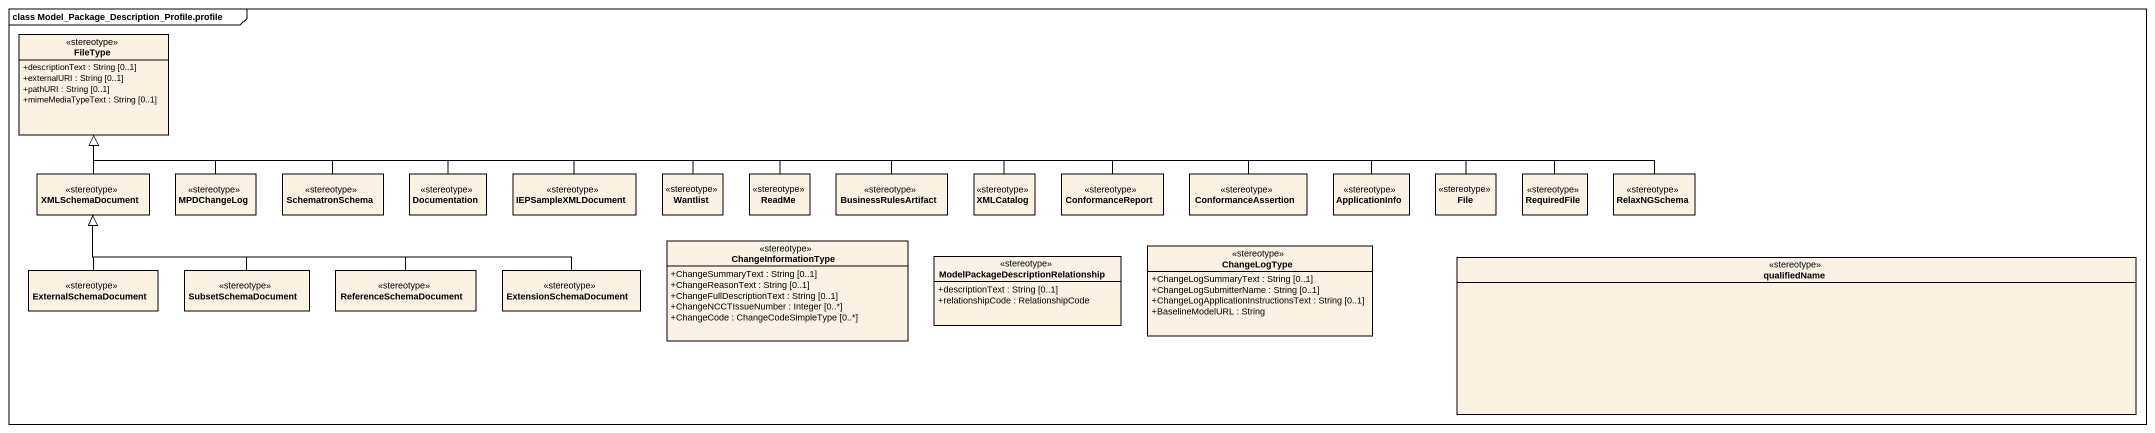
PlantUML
@startuml
mainframe class Model_Package_Description_Profile.profile
hide circle
hide empty members
skinparam classAttributeIconSize 0
class FileType <<stereotype>> {
  +descriptionText : String [0..1]
  +externalURI : String [0..1]
  +pathURI : String [0..1]
  +mimeMediaTypeText : String [0..1]
}
class XMLSchemaDocument <<stereotype>>
class MPDChangeLog <<stereotype>>
class SchematronSchema <<stereotype>>
class Documentation <<stereotype>>
class IEPSampleXMLDocument <<stereotype>>
class Wantlist <<stereotype>>
class ReadMe <<stereotype>>
class BusinessRulesArtifact <<stereotype>>
class XMLCatalog <<stereotype>>
class ConformanceReport <<stereotype>>
class ConformanceAssertion <<stereotype>>
class ApplicationInfo <<stereotype>>
class "File" as File_ <<stereotype>>
class RequiredFile <<stereotype>>
class RelaxNGSchema <<stereotype>>
class ExternalSchemaDocument <<stereotype>>
class SubsetSchemaDocument <<stereotype>>
class ReferenceSchemaDocument <<stereotype>>
class ExtensionSchemaDocument <<stereotype>>
class ChangeInformationType <<stereotype>> {
  +ChangeSummaryText : String [0..1]
  +ChangeReasonText : String [0..1]
  +ChangeFullDescriptionText : String [0..1]
  +ChangeNCCTIssueNumber : Integer [0..*]
  +ChangeCode : ChangeCodeSimpleType [0..*]
}
class "ModelPackageDescriptionRelationship" as ModelPackageDescriptionRelat <<stereotype>> {
  +descriptionText : String [0..1]
  +relationshipCode : RelationshipCode
}
class ChangeLogType <<stereotype>> {
  +ChangeLogSummaryText : String [0..1]
  +ChangeLogSubmitterName : String [0..1]
  +ChangeLogApplicationInstructionsText : String [0..1]
  +BaselineModelURL : String
}
class qualifiedName <<stereotype>>
XMLSchemaDocument -up-|> FileType
MPDChangeLog -up-|> FileType
SchematronSchema -left-|> FileType
Documentation -left-|> FileType
IEPSampleXMLDocument -left-|> FileType
Wantlist -left-|> FileType
ReadMe -left-|> FileType
BusinessRulesArtifact -left-|> FileType
XMLCatalog -left-|> FileType
ConformanceReport -left-|> FileType
ConformanceAssertion -left-|> FileType
ApplicationInfo -left-|> FileType
File_ -left-|> FileType
RequiredFile -left-|> FileType
RelaxNGSchema -left-|> FileType
ExternalSchemaDocument -up-|> XMLSchemaDocument
SubsetSchemaDocument -up-|> XMLSchemaDocument
ReferenceSchemaDocument -left-|> XMLSchemaDocument
ExtensionSchemaDocument -left-|> XMLSchemaDocument
@enduml
